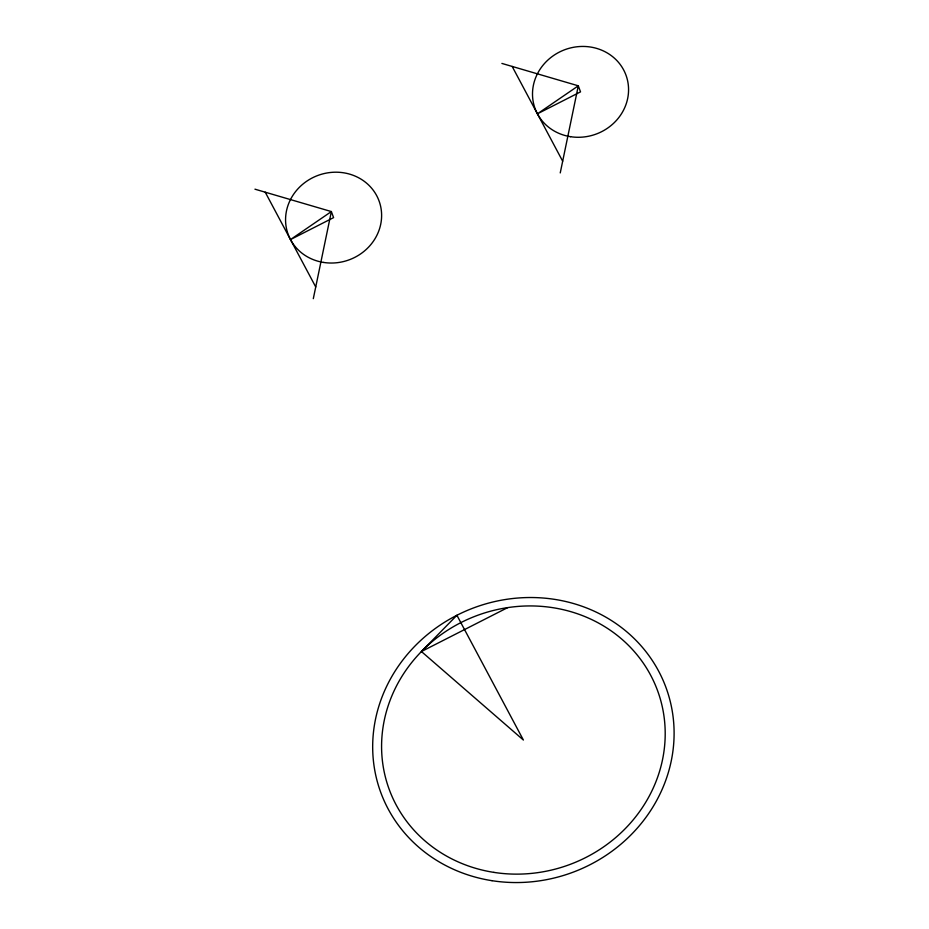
<?xml version="1.0" encoding="UTF-8"?>
<svg xmlns="http://www.w3.org/2000/svg" width="929" height="929" viewBox="0 0 929 929"><rect width="100%" height="100%" fill="white"/><g stroke="black" fill="none" stroke-linecap="round" stroke-linejoin="round"><path stroke-width="1.39" d="M313.305 298.673L331.363 211.568L254.952 189.179M560.245 172.922L578.302 85.816L501.892 63.427M421.429 651.531L456.905 615.265L523.387 740.03L421.429 651.531L507.64 607.636M512.169 66.435L562.672 161.205M265.229 192.187L315.732 286.956M331.363 211.568L290.487 239.577L333.592 217.618L331.363 211.568M578.302 85.816L537.426 113.826L580.532 91.866L578.302 85.816M493.88 872.377A142.973 132.847 -20.2 0 0 658.266 692.593A142.973 132.847 -20.2 0 0 418.015 655.142A142.973 132.847 -20.2 0 0 493.88 872.377M492.033 880.692A151.961 141.196 -20.2 0 0 666.732 689.608A151.961 141.196 -20.2 0 0 411.396 649.812A151.961 141.196 -20.2 0 0 492.033 880.692M323.594 262.442A48.424 44.998 -20.2 0 0 379.276 201.558A48.424 44.998 -20.2 0 0 297.895 188.866A48.424 44.998 -20.2 0 0 323.594 262.442M570.534 136.691A48.424 44.998 -20.2 0 0 626.216 75.795A48.424 44.998 -20.2 0 0 544.835 63.114A48.424 44.998 -20.2 0 0 570.534 136.691"/></g></svg>
